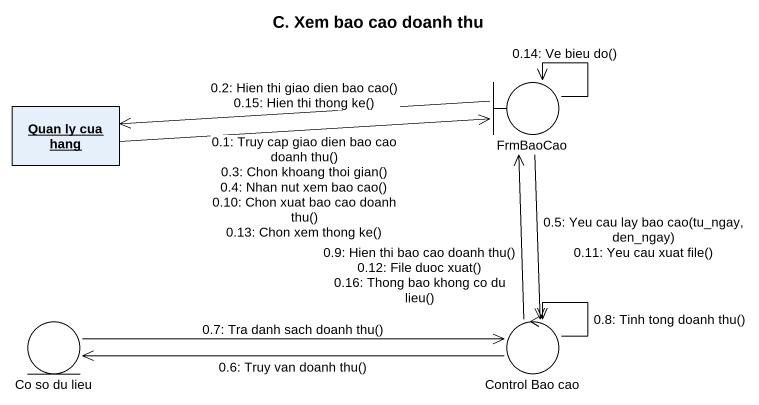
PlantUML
@startuml
title C. Xem bao cao doanh thu
allowmixing
hide circle
hide empty members
object "Quan ly cua hang" as Quan_ly_cua_hang
boundary FrmBaoCao
entity "Co so du lieu" as Co_so_du_lieu
control "Control Bao cao" as Control_Bao_cao
Quan_ly_cua_hang -right-> FrmBaoCao : 0.1: Truy cap giao dien bao cao doanh thu()\n0.3: Chon khoang thoi gian()\n0.4: Nhan nut xem bao cao()\n0.10: Chon xuat bao cao doanh thu()\n0.13: Chon xem thong ke()
FrmBaoCao -left-> Quan_ly_cua_hang : 0.2: Hien thi giao dien bao cao()\n0.15: Hien thi thong ke()
FrmBaoCao --> Control_Bao_cao : 0.5: Yeu cau lay bao cao(tu_ngay, den_ngay)\n0.11: Yeu cau xuat file()
Control_Bao_cao -left-> Co_so_du_lieu : 0.6: Truy van doanh thu()
Co_so_du_lieu -right-> Control_Bao_cao : 0.7: Tra danh sach doanh thu()
Control_Bao_cao --> Control_Bao_cao : 0.8: Tinh tong doanh thu()
Control_Bao_cao -up-> FrmBaoCao : 0.9: Hien thi bao cao doanh thu()\n0.12: File duoc xuat()\n0.16: Thong bao khong co du lieu()
FrmBaoCao --> FrmBaoCao : 0.14: Ve bieu do()
@enduml
